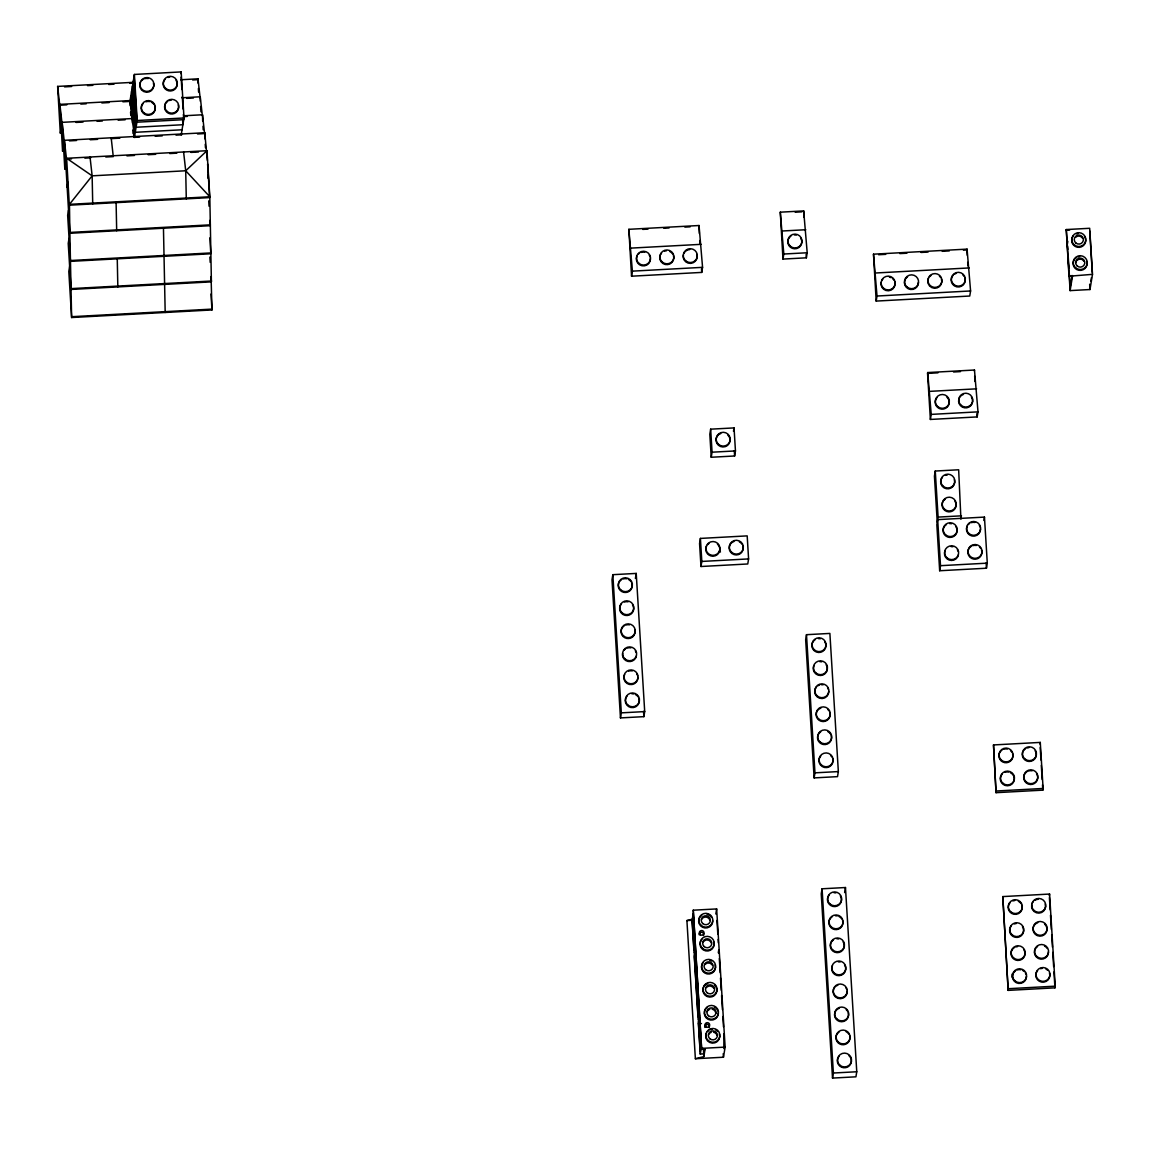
<?xml version="1.0" encoding="UTF-8"?>
<svg xmlns="http://www.w3.org/2000/svg" width="1150" height="1150" viewBox="0 0 1150 1150"><rect width="100%" height="100%" fill="white"/><g stroke="black" fill="none" stroke-linecap="round" stroke-linejoin="round"><path stroke-width="1.5" d="M133.558 82.311L57.644 86.408L60.318 133.314L61.166 128.254M65.665 164.191L64.817 169.251L62.143 122.346L132.308 118.551L132.178 119.399L130.065 100.582L59.886 104.377L62.574 151.282L63.408 146.222M211.068 276.546L211.974 309.954L71.616 317.529L69.891 233.278L64.386 140.314L204.743 132.739L207.388 160.411M71.516 158.858L66.499 159.131L66.642 158.283L206.986 150.708L209.818 196.765L211.399 281.865L71.041 289.441L68.224 243.397L69.058 238.338M67.074 187.22L67.907 182.16M68.483 210.249L67.649 215.309L70.466 261.366L210.824 253.776L209.846 237.834M89.887 157.866L90.031 157.032L92.144 175.835L69.46 204.341L69.891 233.278L210.249 225.688L209.918 220.369M69.632 266.426L68.799 271.472L71.616 317.529M92.719 203.924L92.144 175.835L66.642 158.283L69.316 205.189L209.674 197.599L207.604 163.947M111.032 138.632L111.176 137.784L113.275 156.601L105.786 157.004M181.211 134.838L184 117.976L181.168 71.918L134.392 74.448L129.921 101.43L130.194 105.8M116.682 230.748L116.107 202.659M132.308 118.551L134.421 137.368L137.209 120.506L134.392 74.448M117.832 286.925L117.257 258.836M180.895 73.614L181.168 71.918M198.073 83.203L197.987 78.818L180.665 79.767M200.316 101.186L200.244 96.787L181.858 97.793M165.183 312.469L163.458 228.217M186.286 198.864L185.711 170.775L183.597 151.972M202.673 120.923L202.486 114.77L184.115 115.762M204.743 132.739L204.93 138.891M206.842 151.541L206.986 150.708L185.711 170.775L92.144 175.835M207.704 177.948L208.265 174.57M628.863 229.31L631.551 276.201L701.73 272.406L702.564 267.346L699.042 225.515L628.863 229.31L632.385 271.141L631.551 276.201M612.835 574.684L612.001 579.744L620.468 717.916L643.871 716.651L644.704 711.591L636.223 573.419L612.835 574.684L621.316 712.856L620.468 717.916M635.389 578.479L636.223 573.419M699.042 225.515L699.329 233.436M710.657 429.166L709.809 434.226L711.232 457.254L734.62 455.989L735.454 450.929L734.045 427.915L710.657 429.166L712.066 452.194L711.232 457.254M700.408 538.416L699.559 543.476L700.982 566.504L747.759 563.974L748.592 558.914L747.184 535.886L700.408 538.416L701.816 561.444L700.982 566.504M733.484 431.279L734.045 427.915M780.289 212.175L782.977 259.081L806.366 257.816L807.199 252.756L803.678 210.91L780.289 212.175L783.811 254.021L782.977 259.081M803.678 210.91L803.864 217.062M695.376 1058.733L723.451 1057.224L725.133 1047.104L716.651 908.931L693.263 910.196L701.629 1049.001L705.137 1048.814L703.843 1056.606L695.376 1058.733L686.909 920.561L693.68 918.864M693.191 913.761L692.07 920.503L694.054 952.746L695.175 946.004M695.304 948.304L694.197 955.046L698.151 1019.533L699.272 1012.791M715.817 913.991L716.651 908.931M699.401 1015.091L698.294 1021.833L700.264 1054.076L703.771 1053.874L704.619 1048.829M698.496 1023.716L699.473 1017.807L701.169 1045.451L700.192 1051.344L698.496 1023.716L701.428 1023.557M700.264 1054.076L701.385 1047.334M701.629 1049.001L693.263 910.196M718.29 952.717L718.779 949.771L718.994 953.292M723.839 1048.613L723.925 1033.821M806.495 634.685L805.661 639.731L814.128 777.903L837.516 776.638L838.35 771.578L829.883 633.42L806.495 634.685L814.962 772.843L814.128 777.903M873.497 254.179L876.185 301.084L969.752 296.024L970.586 290.964L967.064 249.119L873.497 254.179L877.019 296.024L876.185 301.084M822.077 888.792L821.244 893.852L832.528 1078.082L855.931 1076.817L856.764 1071.757L845.466 887.527L822.077 888.792L833.376 1073.022L832.528 1078.082M927.561 373.391L927.705 372.557L974.481 370.027L978.003 411.858L977.169 416.918L930.379 419.448L927.561 373.391L937.954 372.83M844.632 892.587L845.466 887.527M930.379 419.448L931.227 414.388L927.705 372.557M967.251 255.286L967.064 249.119M960.926 519.211L958.654 469.775L935.266 471.04L934.432 476.1L937.25 522.158M935.266 471.04L938.098 517.098L936.833 524.688L939.665 570.745L986.441 568.215L987.289 563.155L984.458 517.098L937.681 519.628L940.499 565.685L939.665 570.745M974.337 370.861L974.481 370.027M983.897 520.476L984.458 517.098M1070.104 290.605L1072.519 276.058L1068.997 276.244L1066.28 229.554L1089.682 228.289L1092.5 274.347L1089.984 289.527L1070.104 290.605L1066.28 229.554M1067.286 244.548L1067.818 241.313M1068.997 276.244L1092.5 274.347M1076.041 237.144L1076.127 236.886A4.571 4.499 9.4 0 1 1077.205 236.382M993.499 744.941L996.044 792.681L1042.82 790.151L1043.108 788.469L1040.276 742.411L993.499 744.941L996.044 792.681M1072.087 275.454L1070.118 287.371L1069.27 273.556M1077.449 260.173L1077.55 259.914A4.571 4.499 9.4 0 1 1080.971 259.282M1090.861 281.103L1091.436 277.653M1002.8 896.583L1008.162 990.38L1054.953 987.85L1055.226 986.168L1049.576 894.053L1002.8 896.583L1008.162 990.38M1040.003 744.107L1040.276 742.411M1049.303 895.735L1049.576 894.053M64.558 86.868L71.616 86.494M87.515 85.632L92.805 85.344M108.704 84.482L113.994 84.194M129.878 83.346L133.414 83.145M192.654 79.954L197.857 79.666M66.815 104.837L59.743 105.225L57.644 86.408M80.802 104.089L86.236 103.788M101.861 102.954L109.178 102.551M122.906 101.804L130.367 101.401M186.731 98.354L193.416 97.994M76.029 122.432L83.059 122.058M97.089 121.296L102.35 121.009M118.134 120.161L125.163 119.772M183.971 116.596L187.306 116.423M137.209 120.506L184 117.976M182.045 129.778L135.254 132.308L132.437 86.25M69.446 140.875L76.532 140.501M90.246 139.754L97.577 139.366M111.622 138.604L119.859 138.158M133.989 137.396L139.624 137.094M155.164 136.246L162.236 135.873M176.007 135.125L181.643 134.823M197.541 133.961L204.599 133.572L202.486 114.77M84.884 158.139L90.749 157.823M126.96 155.868L134.464 155.466M148.149 154.718L155.653 154.316M169.769 153.554L176.841 153.166M190.958 152.404L198.49 152.001M69.46 204.341L209.818 196.765L185.711 170.775M70.035 232.429L210.393 224.839M795.196 212.204L801.866 211.844M642.764 229.396L648.025 229.109M663.809 228.246L669.07 227.973M684.868 227.111L690.129 226.823M70.61 260.518L210.967 252.928M782.402 230.992L805.791 229.727M630.976 248.112L701.155 244.332M1066.179 230.187L1069.687 230M71.185 288.607L211.542 281.017M783.811 254.021L807.199 252.756M878.658 254.739L885.716 254.351M899.846 253.589L906.904 253.216M921.035 252.454L928.093 252.066M942.209 251.304L949.282 250.916M963.398 250.154L966.934 249.967M632.385 271.141L702.564 267.346M875.61 272.996L969.177 267.936M71.76 316.696L212.118 309.106M877.019 296.024L970.586 290.964M953.551 371.982L960.48 371.608M929.804 391.359L976.594 388.829M931.227 414.388L978.003 411.858M712.066 452.194L735.454 450.929M938.098 517.098L961.486 515.832M701.816 561.444L748.592 558.914M940.499 565.685L987.289 563.155M621.316 712.856L644.704 711.591M814.962 772.843L838.35 771.578M996.317 790.999L1043.108 788.469M686.909 920.561L691.826 920.302M1008.449 988.698L1055.226 986.168M701.73 1048.369L725.133 1047.104M833.376 1073.022L856.764 1071.757M200.244 96.787L202.342 115.604M197.987 78.818L200.1 97.635M64.386 140.314L66.499 159.131M62.143 122.346L64.242 141.162M59.886 104.377L61.999 123.194M1089.74 231.021L1092.284 272.464M1089.668 284.208L1089.984 289.527M1067.574 245.913L1067.789 249.377M1068.206 256.277L1068.954 268.367M1040.218 747.644L1040.98 760.049M1041.311 765.354L1042.173 779.527M1042.504 784.846L1042.82 790.151M1049.404 897.518L1050.166 909.909M1050.496 915.227L1051.359 929.401M1051.689 934.706L1052.451 947.111M1052.782 952.43L1053.644 966.589M1053.975 971.908L1054.953 987.85M1012.057 974.151L1012.273 977.658M967.696 262.373L967.912 265.909M974.668 376.179L974.999 381.498M976.954 413.382L977.169 416.918M986.125 562.896L986.441 568.215M806.15 254.265L806.366 257.816M734.289 450.685L734.62 455.989M699.775 240.522L699.991 244.073M701.5 268.87L701.73 272.406M716.967 920.402L717.816 934.217M718.146 939.406L718.348 942.856M719.311 958.568L720.173 972.656M720.504 977.946L721.251 990.265M721.582 995.555L722.444 1009.643M722.876 1016.542L723.508 1026.907M723.235 1053.673L723.451 1057.224M700.12 932.607L700.278 935.266M705.769 1024.707L705.928 1027.367M703.441 1048.513L703.843 1056.606M643.54 711.332L643.871 716.651M205.246 144.21L205.462 147.746M208.725 200.891L209.056 206.209M203.004 126.241L203.219 129.778M200.646 106.49L200.963 111.809M209.875 257.068L210.206 262.373M198.389 88.521L198.605 92.072M210.996 294.012L211.974 309.954M181.111 77.151L181.873 89.556M182.304 96.643L183.066 109.034M183.396 114.353L183.713 119.672L136.936 122.202L134.119 76.144M182.663 121.181L182.879 124.732L136.103 127.247L133.271 81.204M131.603 91.31L134.421 137.368M130.769 96.37L132.394 122.949M132.825 130.022L133.041 133.572M130.583 112.053L130.798 115.604M954.946 501.17A7.029 6.914 9.4 0 1 952.962 510.744A7.029 6.914 9.4 0 1 943.216 508.731A7.029 6.914 9.4 0 1 945.214 499.158M954.342 479.766A7.029 6.914 9.4 0 1 946.263 488.692A7.029 6.914 9.4 0 1 942.411 477.308M945.444 475.353A7.029 6.914 9.4 0 1 947.241 475.022M696.828 254.322A7.029 6.914 9.4 0 1 690.589 263.379A7.029 6.914 9.4 0 1 683.273 255.056M683.876 253.345A7.029 6.914 9.4 0 1 689.741 249.564M673.44 255.588A7.029 6.914 9.4 0 1 665.361 264.5A7.029 6.914 9.4 0 1 661.509 253.115M664.542 251.16A7.029 6.914 9.4 0 1 666.339 250.829M669.904 251.562A7.029 6.914 9.4 0 1 672.635 253.949M650.397 258.621A7.029 6.914 9.4 0 1 641.973 265.765A7.029 6.914 9.4 0 1 637.086 255.875M638.121 254.38A7.029 6.914 9.4 0 1 639.501 253.201M641.154 252.425A7.029 6.914 9.4 0 1 644.776 252.224M649.247 255.214A7.029 6.914 9.4 0 1 650.052 256.853M971.462 397.196A7.029 6.914 9.4 0 1 968.947 407.086A7.029 6.914 9.4 0 1 959.158 403.693A7.029 6.914 9.4 0 1 963.384 394.407M946.867 397.095A7.029 6.914 9.4 0 1 947.471 406.856A7.029 6.914 9.4 0 1 937.552 407.402A7.029 6.914 9.4 0 1 936.948 397.627M153.468 83.174A7.029 6.914 9.4 0 1 146.294 92.23A7.029 6.914 9.4 0 1 140.501 82.211M141.536 80.716A7.029 6.914 9.4 0 1 142.916 79.537M144.569 78.761A7.029 6.914 9.4 0 1 148.206 78.559M178.264 104.938A7.029 6.914 9.4 0 1 174.397 113.462A7.029 6.914 9.4 0 1 165.413 110.357A7.029 6.914 9.4 0 1 167.728 101.301M169.366 100.524A7.029 6.914 9.4 0 1 171.178 100.194M176.051 80.284A7.029 6.914 9.4 0 1 174.556 89.513A7.029 6.914 9.4 0 1 165.083 88.809A7.029 6.914 9.4 0 1 164.924 79.451M167.958 77.496A7.029 6.914 9.4 0 1 169.754 77.165M154.876 106.202A7.029 6.914 9.4 0 1 146.798 115.129A7.029 6.914 9.4 0 1 142.945 103.744M145.978 101.789A7.029 6.914 9.4 0 1 149.615 101.588M151.34 102.192A7.029 6.914 9.4 0 1 154.071 104.578M800.673 238.093A7.029 6.914 9.4 0 1 798.675 247.667A7.029 6.914 9.4 0 1 788.943 245.654A7.029 6.914 9.4 0 1 790.927 236.081M794.377 234.959A7.029 6.914 9.4 0 1 796.217 235.103M1084.551 236.656A7.029 6.914 9.4 0 1 1083.056 245.884A7.029 6.914 9.4 0 1 1073.582 245.166A7.029 6.914 9.4 0 1 1073.424 235.822M1076.457 233.867A7.029 6.914 9.4 0 1 1078.269 233.536M1086.764 261.309A7.029 6.914 9.4 0 1 1082.898 269.833A7.029 6.914 9.4 0 1 1073.913 266.728A7.029 6.914 9.4 0 1 1076.227 257.672M1077.866 256.896A7.029 6.914 9.4 0 1 1079.678 256.565M1082.107 259.67A4.571 4.499 9.4 0 1 1083.875 261.223M1078.369 236.167A4.571 4.499 9.4 0 1 1079.562 236.253M1080.698 236.641A4.571 4.499 9.4 0 1 1082.466 238.194M1075.552 262.962A4.571 4.499 9.4 0 1 1076.601 260.892M638.969 698.553A7.029 6.914 9.4 0 1 630.89 707.48A7.029 6.914 9.4 0 1 627.038 696.095M631.882 693.795A7.029 6.914 9.4 0 1 633.707 693.939M635.447 694.543A7.029 6.914 9.4 0 1 638.164 696.929M637.905 677.307A7.029 6.914 9.4 0 1 629.481 684.451A7.029 6.914 9.4 0 1 624.594 674.561M628.662 671.111A7.029 6.914 9.4 0 1 632.299 670.91M636.755 673.9A7.029 6.914 9.4 0 1 637.56 675.524M636.367 656.075A7.029 6.914 9.4 0 1 628.072 661.423A7.029 6.914 9.4 0 1 622.596 653.229M624.22 650.038A7.029 6.914 9.4 0 1 625.6 648.859M627.253 648.082A7.029 6.914 9.4 0 1 630.89 647.881M635.346 650.871A7.029 6.914 9.4 0 1 636.151 652.496M631.911 583.409A7.029 6.914 9.4 0 1 628.044 591.934A7.029 6.914 9.4 0 1 619.059 588.829A7.029 6.914 9.4 0 1 621.359 579.773M623.012 578.996A7.029 6.914 9.4 0 1 626.649 578.795M628.389 579.399A7.029 6.914 9.4 0 1 631.106 581.785M632.514 604.814A7.029 6.914 9.4 0 1 631.019 614.043A7.029 6.914 9.4 0 1 621.546 613.324A7.029 6.914 9.4 0 1 621.388 603.98M624.421 602.025A7.029 6.914 9.4 0 1 628.058 601.824M634.728 629.467A7.029 6.914 9.4 0 1 630.861 637.991A7.029 6.914 9.4 0 1 621.877 634.886A7.029 6.914 9.4 0 1 624.191 625.83M625.844 625.054A7.029 6.914 9.4 0 1 629.467 624.852M894.686 281.721A7.029 6.914 9.4 0 1 888.432 290.777A7.029 6.914 9.4 0 1 881.13 282.454M881.719 280.744A7.029 6.914 9.4 0 1 882.754 279.263M889.424 277.107A7.029 6.914 9.4 0 1 891.149 277.711M892.673 278.717A7.029 6.914 9.4 0 1 893.881 280.097M918.419 282.239A7.029 6.914 9.4 0 1 908.27 288.779A7.029 6.914 9.4 0 1 907.537 276.819M964.864 277.926A7.029 6.914 9.4 0 1 956.786 286.853A7.029 6.914 9.4 0 1 952.933 275.468M954.313 274.289A7.029 6.914 9.4 0 1 955.966 273.513M962.852 274.936A7.029 6.914 9.4 0 1 964.059 276.302M941.462 279.191A7.029 6.914 9.4 0 1 934.303 288.248A7.029 6.914 9.4 0 1 928.51 278.228M929.531 276.733A7.029 6.914 9.4 0 1 930.925 275.554M939.464 276.201A7.029 6.914 9.4 0 1 940.657 277.567M1012.575 753.667A7.029 6.914 9.4 0 1 1008.694 762.191A7.029 6.914 9.4 0 1 999.724 759.086A7.029 6.914 9.4 0 1 1002.024 750.03M1003.677 749.254A7.029 6.914 9.4 0 1 1007.314 749.053M1010.562 750.677A7.029 6.914 9.4 0 1 1011.77 752.042M1036.567 773.806A7.029 6.914 9.4 0 1 1034.583 783.38A7.029 6.914 9.4 0 1 1024.837 781.367A7.029 6.914 9.4 0 1 1026.835 771.794M1028.474 771.018A7.029 6.914 9.4 0 1 1032.111 770.816M1035.158 750.777A7.029 6.914 9.4 0 1 1033.16 760.351A7.029 6.914 9.4 0 1 1023.428 758.339A7.029 6.914 9.4 0 1 1025.412 748.765M1027.065 747.989A7.029 6.914 9.4 0 1 1028.862 747.658M1010.447 772.685A7.029 6.914 9.4 0 1 1013.308 782.503A7.029 6.914 9.4 0 1 1003.131 784.386A7.029 6.914 9.4 0 1 1002.053 774.238M1005.086 772.283A7.029 6.914 9.4 0 1 1008.723 772.081M958.381 554.961A7.029 6.914 9.4 0 1 949.196 560.064A7.029 6.914 9.4 0 1 945.199 550.419M951.064 546.624A7.029 6.914 9.4 0 1 952.89 546.768M957.361 549.758A7.029 6.914 9.4 0 1 958.151 551.382M955.938 526.729A7.029 6.914 9.4 0 1 953.954 536.303A7.029 6.914 9.4 0 1 944.208 534.29A7.029 6.914 9.4 0 1 946.206 524.716M949.656 523.609A7.029 6.914 9.4 0 1 951.481 523.739M981.554 550.117A7.029 6.914 9.4 0 1 977.673 558.641A7.029 6.914 9.4 0 1 968.702 555.536A7.029 6.914 9.4 0 1 971.003 546.48M972.656 545.704A7.029 6.914 9.4 0 1 976.292 545.503M979.541 547.127A7.029 6.914 9.4 0 1 980.749 548.492M980.49 528.871A7.029 6.914 9.4 0 1 972.066 536.015A7.029 6.914 9.4 0 1 967.179 526.125M968.214 524.63A7.029 6.914 9.4 0 1 969.594 523.451M971.247 522.675A7.029 6.914 9.4 0 1 974.869 522.474M979.34 525.464A7.029 6.914 9.4 0 1 980.131 527.088M832.629 758.54A7.029 6.914 9.4 0 1 824.55 767.467A7.029 6.914 9.4 0 1 820.697 756.082M830.616 755.55A7.029 6.914 9.4 0 1 831.824 756.916M831.206 735.511A7.029 6.914 9.4 0 1 827.339 744.036A7.029 6.914 9.4 0 1 818.354 740.931A7.029 6.914 9.4 0 1 820.669 731.874M827.684 731.501A7.029 6.914 9.4 0 1 830.401 733.887M829.797 712.497A7.029 6.914 9.4 0 1 825.355 721.223A7.029 6.914 9.4 0 1 816.457 716.795A7.029 6.914 9.4 0 1 820.899 708.069M827.799 709.492A7.029 6.914 9.4 0 1 828.992 710.858M824.766 641.772A7.029 6.914 9.4 0 1 822.768 651.36A7.029 6.914 9.4 0 1 813.021 649.348A7.029 6.914 9.4 0 1 815.019 639.774M818.469 638.652A7.029 6.914 9.4 0 1 820.295 638.796M826.174 664.801A7.029 6.914 9.4 0 1 820.726 675.496A7.029 6.914 9.4 0 1 814.013 665.462M819.878 661.681A7.029 6.914 9.4 0 1 821.718 661.811M828.733 691.236A7.029 6.914 9.4 0 1 819.418 698.151A7.029 6.914 9.4 0 1 816.457 686.996M817.837 685.817A7.029 6.914 9.4 0 1 819.49 685.041M821.301 684.71A7.029 6.914 9.4 0 1 823.127 684.839M827.583 687.829A7.029 6.914 9.4 0 1 828.388 689.468M727.72 434.901A7.029 6.914 9.4 0 1 727.433 445.496A7.029 6.914 9.4 0 1 716.867 443.325A7.029 6.914 9.4 0 1 720.834 433.478M715.156 964.979A7.029 6.914 9.4 0 1 707.077 973.906A7.029 6.914 9.4 0 1 703.225 962.521M709.895 960.365A7.029 6.914 9.4 0 1 711.634 960.969M714.567 985.004A7.029 6.914 9.4 0 1 714.265 995.598A7.029 6.914 9.4 0 1 703.714 993.428A7.029 6.914 9.4 0 1 707.681 983.581M712.684 920.704A7.029 6.914 9.4 0 1 702.521 927.245A7.029 6.914 9.4 0 1 701.788 915.285M707.077 914.307A7.029 6.914 9.4 0 1 711.534 917.298M719.397 1034.066A7.029 6.914 9.4 0 1 712.224 1043.122A7.029 6.914 9.4 0 1 706.431 1033.088M707.466 1031.608A7.029 6.914 9.4 0 1 708.846 1030.429M710.499 1029.638A7.029 6.914 9.4 0 1 712.296 1029.307M715.861 1030.041A7.029 6.914 9.4 0 1 717.384 1031.061M718.333 1012.805A7.029 6.914 9.4 0 1 708.17 1019.36A7.029 6.914 9.4 0 1 707.437 1007.4M714.452 1007.012A7.029 6.914 9.4 0 1 717.974 1011.037M713.747 941.951A7.029 6.914 9.4 0 1 705.669 950.878A7.029 6.914 9.4 0 1 701.816 939.492M704.835 1027.367A2.343 2.3 9.4 0 1 707.221 1024.348A2.343 2.3 9.4 0 1 709.162 1027.683M699.071 934.663A2.343 2.3 9.4 0 1 701.888 932.276A2.343 2.3 9.4 0 1 703.512 935.568M707.149 1011.583A4.571 4.499 9.4 0 1 709.794 1009.341M712.152 1009.211A4.571 4.499 9.4 0 1 715.803 1013.366M701.5 919.468A4.571 4.499 9.4 0 1 709.924 920.101M708.572 1034.612A4.571 4.499 9.4 0 1 711.203 1032.369M713.575 1032.24A4.571 4.499 9.4 0 1 716.982 1035.244M702.923 942.497A4.571 4.499 9.4 0 1 705.554 940.254M706.732 940.039A4.571 4.499 9.4 0 1 707.926 940.125M709.047 940.513A4.571 4.499 9.4 0 1 711.347 943.129M706.416 987.577A4.571 4.499 9.4 0 1 709.55 986.096M710.743 986.182A4.571 4.499 9.4 0 1 713.647 988.123M704.993 964.548A4.571 4.499 9.4 0 1 706.977 963.283M708.141 963.068A4.571 4.499 9.4 0 1 709.334 963.154M710.456 963.542A4.571 4.499 9.4 0 1 712.224 965.094M842.562 920.546A7.029 6.914 9.4 0 1 838.681 929.071A7.029 6.914 9.4 0 1 829.711 925.966A7.029 6.914 9.4 0 1 832.011 916.909M835.461 915.788A7.029 6.914 9.4 0 1 837.301 915.932M839.026 916.536A7.029 6.914 9.4 0 1 841.757 918.922M840.348 895.893A7.029 6.914 9.4 0 1 838.853 905.122A7.029 6.914 9.4 0 1 829.38 904.403A7.029 6.914 9.4 0 1 829.222 895.059M834.052 892.759A7.029 6.914 9.4 0 1 835.878 892.903M843.166 941.951A7.029 6.914 9.4 0 1 841.182 951.524A7.029 6.914 9.4 0 1 831.436 949.512A7.029 6.914 9.4 0 1 833.419 939.938M836.884 938.817A7.029 6.914 9.4 0 1 838.709 938.961M844.574 964.979A7.029 6.914 9.4 0 1 839.141 975.674A7.029 6.914 9.4 0 1 832.428 965.626M838.292 961.846A7.029 6.914 9.4 0 1 840.118 961.989M849.62 1035.69A7.029 6.914 9.4 0 1 845.753 1044.2A7.029 6.914 9.4 0 1 836.769 1041.109A7.029 6.914 9.4 0 1 839.069 1032.053M846.098 1031.665A7.029 6.914 9.4 0 1 848.815 1034.066M848.211 1012.661A7.029 6.914 9.4 0 1 843.769 1021.387A7.029 6.914 9.4 0 1 834.871 1016.974A7.029 6.914 9.4 0 1 839.313 1008.234M846.199 1009.657A7.029 6.914 9.4 0 1 847.406 1011.037M847.148 991.401A7.029 6.914 9.4 0 1 837.833 998.315A7.029 6.914 9.4 0 1 834.857 987.174M836.251 985.996A7.029 6.914 9.4 0 1 837.904 985.205M845.997 988.008A7.029 6.914 9.4 0 1 846.788 989.633M849.031 1055.714A7.029 6.914 9.4 0 1 849.62 1065.489A7.029 6.914 9.4 0 1 839.701 1066.021A7.029 6.914 9.4 0 1 839.098 1056.261M742.871 545.876A7.029 6.914 9.4 0 1 738.415 554.602A7.029 6.914 9.4 0 1 729.531 550.189A7.029 6.914 9.4 0 1 733.973 541.463M739.335 541.866A7.029 6.914 9.4 0 1 742.066 544.252M717.471 544.151A7.029 6.914 9.4 0 1 718.448 553.452A7.029 6.914 9.4 0 1 709.133 555.177A7.029 6.914 9.4 0 1 706.517 546.178M707.538 544.683A7.029 6.914 9.4 0 1 708.932 543.504M720.446 552.029A4.686 4.614 9.4 0 1 719.799 550.562M1045.264 904.044A7.029 6.914 9.4 0 1 1039.011 913.114A7.029 6.914 9.4 0 1 1031.708 904.777M1032.297 903.081A7.029 6.914 9.4 0 1 1033.332 901.586M1034.712 900.407A7.029 6.914 9.4 0 1 1038.163 899.286M1049.49 973.13A7.029 6.914 9.4 0 1 1041.426 982.057A7.029 6.914 9.4 0 1 1037.559 970.672M1040.606 968.717A7.029 6.914 9.4 0 1 1042.403 968.372M1045.968 969.119A7.029 6.914 9.4 0 1 1047.492 970.126M1044.66 924.083A7.029 6.914 9.4 0 1 1044.372 934.677A7.029 6.914 9.4 0 1 1033.821 932.492A7.029 6.914 9.4 0 1 1037.774 922.659M1048.426 951.884A7.029 6.914 9.4 0 1 1038.277 958.424A7.029 6.914 9.4 0 1 1037.544 946.464M1044.559 946.091A7.029 6.914 9.4 0 1 1047.276 948.477M1026.447 976.163A7.029 6.914 9.4 0 1 1016.298 982.718A7.029 6.914 9.4 0 1 1015.565 970.758M1017.204 969.967A7.029 6.914 9.4 0 1 1020.841 969.781M1022.58 970.37A7.029 6.914 9.4 0 1 1024.104 971.391M1025.297 972.771A7.029 6.914 9.4 0 1 1026.102 974.395M1023.888 949.742A7.029 6.914 9.4 0 1 1021.904 959.316A7.029 6.914 9.4 0 1 1012.158 957.303A7.029 6.914 9.4 0 1 1014.142 947.729M1015.795 946.953A7.029 6.914 9.4 0 1 1017.606 946.608M1022.479 926.713A7.029 6.914 9.4 0 1 1020.984 935.942A7.029 6.914 9.4 0 1 1011.511 935.223A7.029 6.914 9.4 0 1 1011.353 925.879M1014.386 923.924A7.029 6.914 9.4 0 1 1016.183 923.579M1021.861 905.309A7.029 6.914 9.4 0 1 1013.797 914.236A7.029 6.914 9.4 0 1 1009.93 902.851M1012.977 900.896A7.029 6.914 9.4 0 1 1014.774 900.551M1018.339 901.298A7.029 6.914 9.4 0 1 1021.071 903.684M693.263 916.492L692.286 922.386L693.982 950.029L694.959 944.121L693.263 916.492M695.376 951.036L694.413 956.929L698.079 1016.801L699.056 1010.908L695.376 951.036M943.144 486.234A7.029 6.914 9.4 0 0 954.701 482.511A7.029 6.914 9.4 0 0 945.587 474.504A7.029 6.914 9.4 0 0 943.144 486.234M944.567 509.263A7.029 6.914 9.4 0 0 956.11 505.526A7.029 6.914 9.4 0 0 946.996 497.533A7.029 6.914 9.4 0 0 944.567 509.263M685.63 260.777A7.029 6.914 9.4 0 0 697.188 257.054A7.029 6.914 9.4 0 0 688.074 249.047A7.029 6.914 9.4 0 0 685.63 260.777M662.242 262.042A7.029 6.914 9.4 0 0 673.799 258.319A7.029 6.914 9.4 0 0 664.686 250.312A7.029 6.914 9.4 0 0 662.242 262.042M638.854 263.307A7.029 6.914 9.4 0 0 650.397 259.584A7.029 6.914 9.4 0 0 641.298 251.577A7.029 6.914 9.4 0 0 638.854 263.307M961.084 405.289A7.029 6.914 9.4 0 0 972.627 401.566A7.029 6.914 9.4 0 0 963.513 393.559A7.029 6.914 9.4 0 0 961.084 405.289M937.681 406.554A7.029 6.914 9.4 0 0 949.239 402.816A7.029 6.914 9.4 0 0 940.125 394.824A7.029 6.914 9.4 0 0 937.681 406.554M142.269 89.642A7.029 6.914 9.4 0 0 153.827 85.919A7.029 6.914 9.4 0 0 144.713 77.913A7.029 6.914 9.4 0 0 142.269 89.642M167.081 111.406A7.029 6.914 9.4 0 0 178.624 107.683A7.029 6.914 9.4 0 0 169.51 99.676A7.029 6.914 9.4 0 0 167.081 111.406M165.657 88.377A7.029 6.914 9.4 0 0 177.215 84.654A7.029 6.914 9.4 0 0 168.101 76.647A7.029 6.914 9.4 0 0 165.657 88.377M143.678 112.671A7.029 6.914 9.4 0 0 155.236 108.948A7.029 6.914 9.4 0 0 146.122 100.941A7.029 6.914 9.4 0 0 143.678 112.671M790.28 246.186A7.029 6.914 9.4 0 0 801.837 242.449A7.029 6.914 9.4 0 0 792.724 234.456A7.029 6.914 9.4 0 0 790.28 246.186M1074.158 244.749A7.029 6.914 9.4 0 0 1085.715 241.011A7.029 6.914 9.4 0 0 1076.601 233.019A7.029 6.914 9.4 0 0 1074.158 244.749M1075.581 267.777A7.029 6.914 9.4 0 0 1087.124 264.04A7.029 6.914 9.4 0 0 1078.01 256.048A7.029 6.914 9.4 0 0 1075.581 267.777M1077.205 265.981A4.571 4.499 9.4 0 0 1084.709 263.551A4.571 4.499 9.4 0 0 1078.786 258.348A4.571 4.499 9.4 0 0 1077.205 265.981M1075.796 242.952A4.571 4.499 9.4 0 0 1083.3 240.522A4.571 4.499 9.4 0 0 1077.378 235.319A4.571 4.499 9.4 0 0 1075.796 242.952M627.785 705.022A7.029 6.914 9.4 0 0 639.328 701.284A7.029 6.914 9.4 0 0 630.214 693.292A7.029 6.914 9.4 0 0 627.785 705.022M626.362 681.993A7.029 6.914 9.4 0 0 637.919 678.256A7.029 6.914 9.4 0 0 628.806 670.263A7.029 6.914 9.4 0 0 626.362 681.993M624.953 658.964A7.029 6.914 9.4 0 0 636.511 655.227A7.029 6.914 9.4 0 0 627.397 647.234A7.029 6.914 9.4 0 0 624.953 658.964M623.544 635.936A7.029 6.914 9.4 0 0 635.087 632.198A7.029 6.914 9.4 0 0 625.974 624.206A7.029 6.914 9.4 0 0 623.544 635.936M620.712 589.878A7.029 6.914 9.4 0 0 632.27 586.155A7.029 6.914 9.4 0 0 623.156 578.148A7.029 6.914 9.4 0 0 620.712 589.878M622.136 612.907A7.029 6.914 9.4 0 0 633.679 609.169A7.029 6.914 9.4 0 0 624.565 601.177A7.029 6.914 9.4 0 0 622.136 612.907M883.488 288.19A7.029 6.914 9.4 0 0 895.045 284.452A7.029 6.914 9.4 0 0 885.931 276.46A7.029 6.914 9.4 0 0 883.488 288.19M906.89 286.925A7.029 6.914 9.4 0 0 918.433 283.188A7.029 6.914 9.4 0 0 909.319 275.195A7.029 6.914 9.4 0 0 906.89 286.925M930.278 285.66A7.029 6.914 9.4 0 0 941.821 281.923A7.029 6.914 9.4 0 0 932.708 273.93A7.029 6.914 9.4 0 0 930.278 285.66M953.666 284.395A7.029 6.914 9.4 0 0 965.224 280.658A7.029 6.914 9.4 0 0 956.11 272.665A7.029 6.914 9.4 0 0 953.666 284.395M1001.377 760.136A7.029 6.914 9.4 0 0 1012.934 756.398A7.029 6.914 9.4 0 0 1003.821 748.406A7.029 6.914 9.4 0 0 1001.377 760.136M1026.174 781.899A7.029 6.914 9.4 0 0 1037.731 778.162A7.029 6.914 9.4 0 0 1028.617 770.169A7.029 6.914 9.4 0 0 1026.174 781.899M1024.765 758.871A7.029 6.914 9.4 0 0 1036.322 755.133A7.029 6.914 9.4 0 0 1027.209 747.141A7.029 6.914 9.4 0 0 1024.765 758.871M1002.786 783.164A7.029 6.914 9.4 0 0 1014.343 779.427A7.029 6.914 9.4 0 0 1005.229 771.434A7.029 6.914 9.4 0 0 1002.786 783.164M945.559 534.822A7.029 6.914 9.4 0 0 957.102 531.084A7.029 6.914 9.4 0 0 947.988 523.092A7.029 6.914 9.4 0 0 945.559 534.822M946.967 557.851A7.029 6.914 9.4 0 0 958.511 554.113A7.029 6.914 9.4 0 0 949.397 546.121A7.029 6.914 9.4 0 0 946.967 557.851M968.947 533.557A7.029 6.914 9.4 0 0 980.49 529.819A7.029 6.914 9.4 0 0 971.376 521.827A7.029 6.914 9.4 0 0 968.947 533.557M970.356 556.586A7.029 6.914 9.4 0 0 981.913 552.848A7.029 6.914 9.4 0 0 972.799 544.856A7.029 6.914 9.4 0 0 970.356 556.586M821.431 765.009A7.029 6.914 9.4 0 0 832.988 761.286A7.029 6.914 9.4 0 0 823.874 753.279A7.029 6.914 9.4 0 0 821.431 765.009M820.022 741.98A7.029 6.914 9.4 0 0 831.565 738.257A7.029 6.914 9.4 0 0 822.451 730.25A7.029 6.914 9.4 0 0 820.022 741.98M818.613 718.951A7.029 6.914 9.4 0 0 830.156 715.228A7.029 6.914 9.4 0 0 821.042 707.221A7.029 6.914 9.4 0 0 818.613 718.951M817.19 695.923A7.029 6.914 9.4 0 0 828.747 692.199A7.029 6.914 9.4 0 0 819.634 684.192A7.029 6.914 9.4 0 0 817.19 695.923M814.372 649.865A7.029 6.914 9.4 0 0 825.916 646.142A7.029 6.914 9.4 0 0 816.802 638.149A7.029 6.914 9.4 0 0 814.372 649.865M815.781 672.894A7.029 6.914 9.4 0 0 827.339 669.171A7.029 6.914 9.4 0 0 818.225 661.164A7.029 6.914 9.4 0 0 815.781 672.894M718.534 444.36A7.029 6.914 9.4 0 0 730.077 440.637A7.029 6.914 9.4 0 0 720.964 432.63A7.029 6.914 9.4 0 0 718.534 444.36M703.958 971.448A7.029 6.914 9.4 0 0 715.516 967.711A7.029 6.914 9.4 0 0 706.402 959.718A7.029 6.914 9.4 0 0 703.958 971.448M705.381 994.477A7.029 6.914 9.4 0 0 716.924 990.739A7.029 6.914 9.4 0 0 707.811 982.747A7.029 6.914 9.4 0 0 705.381 994.477M701.141 925.391A7.029 6.914 9.4 0 0 712.698 921.653A7.029 6.914 9.4 0 0 703.584 913.661A7.029 6.914 9.4 0 0 701.141 925.391M707.006 992.666A4.571 4.499 9.4 0 0 714.524 990.251A4.571 4.499 9.4 0 0 708.587 985.047A4.571 4.499 9.4 0 0 707.006 992.666M705.784 1026.677A2.343 2.3 9.4 0 0 709.636 1025.426A2.343 2.3 9.4 0 0 706.603 1022.767A2.343 2.3 9.4 0 0 705.784 1026.677M700.134 934.562A2.343 2.3 9.4 0 0 703.987 933.326A2.343 2.3 9.4 0 0 700.954 930.652A2.343 2.3 9.4 0 0 700.134 934.562M706.79 1017.506A7.029 6.914 9.4 0 0 718.333 1013.768A7.029 6.914 9.4 0 0 709.219 1005.776A7.029 6.914 9.4 0 0 706.79 1017.506M708.199 1040.534A7.029 6.914 9.4 0 0 719.756 1036.797A7.029 6.914 9.4 0 0 710.643 1028.804A7.029 6.914 9.4 0 0 708.199 1040.534M709.837 1038.723A4.571 4.499 9.4 0 0 717.341 1036.294A4.571 4.499 9.4 0 0 711.419 1031.104A4.571 4.499 9.4 0 0 709.837 1038.723M708.414 1015.694A4.571 4.499 9.4 0 0 715.933 1013.265A4.571 4.499 9.4 0 0 710.01 1008.076A4.571 4.499 9.4 0 0 708.414 1015.694M705.597 969.637A4.571 4.499 9.4 0 0 713.101 967.222A4.571 4.499 9.4 0 0 707.178 962.018A4.571 4.499 9.4 0 0 705.597 969.637M702.779 923.579A4.571 4.499 9.4 0 0 710.283 921.164A4.571 4.499 9.4 0 0 704.361 915.961A4.571 4.499 9.4 0 0 702.779 923.579M702.549 948.419A7.029 6.914 9.4 0 0 714.107 944.682A7.029 6.914 9.4 0 0 704.993 936.689A7.029 6.914 9.4 0 0 702.549 948.419M704.188 946.608A4.571 4.499 9.4 0 0 711.692 944.193A4.571 4.499 9.4 0 0 705.769 938.989A4.571 4.499 9.4 0 0 704.188 946.608M829.955 903.986A7.029 6.914 9.4 0 0 841.498 900.249A7.029 6.914 9.4 0 0 832.384 892.256A7.029 6.914 9.4 0 0 829.955 903.986M831.364 927.015A7.029 6.914 9.4 0 0 842.921 923.277A7.029 6.914 9.4 0 0 833.807 915.285A7.029 6.914 9.4 0 0 831.364 927.015M834.196 973.072A7.029 6.914 9.4 0 0 845.739 969.335A7.029 6.914 9.4 0 0 836.625 961.342A7.029 6.914 9.4 0 0 834.196 973.072M839.845 1065.188A7.029 6.914 9.4 0 0 851.388 1061.45A7.029 6.914 9.4 0 0 842.274 1053.457A7.029 6.914 9.4 0 0 839.845 1065.188M832.773 950.044A7.029 6.914 9.4 0 0 844.33 946.306A7.029 6.914 9.4 0 0 835.216 938.314A7.029 6.914 9.4 0 0 832.773 950.044M838.422 1042.159A7.029 6.914 9.4 0 0 849.979 1038.421A7.029 6.914 9.4 0 0 840.866 1030.429A7.029 6.914 9.4 0 0 838.422 1042.159M837.013 1019.13A7.029 6.914 9.4 0 0 848.571 1015.393A7.029 6.914 9.4 0 0 839.457 1007.4A7.029 6.914 9.4 0 0 837.013 1019.13M835.604 996.101A7.029 6.914 9.4 0 0 847.148 992.364A7.029 6.914 9.4 0 0 838.034 984.371A7.029 6.914 9.4 0 0 835.604 996.101M708.285 553.61A7.029 6.914 9.4 0 0 719.828 549.872A7.029 6.914 9.4 0 0 710.714 541.88A7.029 6.914 9.4 0 0 708.285 553.61M731.673 552.345A7.029 6.914 9.4 0 0 743.231 548.607A7.029 6.914 9.4 0 0 734.117 540.615A7.029 6.914 9.4 0 0 731.673 552.345M1034.066 910.512A7.029 6.914 9.4 0 0 1045.623 906.775A7.029 6.914 9.4 0 0 1036.509 898.783A7.029 6.914 9.4 0 0 1034.066 910.512M1038.306 979.599A7.029 6.914 9.4 0 0 1049.849 975.861A7.029 6.914 9.4 0 0 1040.736 967.869A7.029 6.914 9.4 0 0 1038.306 979.599M1035.474 933.541A7.029 6.914 9.4 0 0 1047.032 929.804A7.029 6.914 9.4 0 0 1037.918 921.811A7.029 6.914 9.4 0 0 1035.474 933.541M1036.898 956.57A7.029 6.914 9.4 0 0 1048.441 952.833A7.029 6.914 9.4 0 0 1039.327 944.84A7.029 6.914 9.4 0 0 1036.898 956.57M1014.918 980.864A7.029 6.914 9.4 0 0 1026.461 977.126A7.029 6.914 9.4 0 0 1017.348 969.134A7.029 6.914 9.4 0 0 1014.918 980.864M1013.495 957.835A7.029 6.914 9.4 0 0 1025.053 954.098A7.029 6.914 9.4 0 0 1015.939 946.105A7.029 6.914 9.4 0 0 1013.495 957.835M1012.086 934.806A7.029 6.914 9.4 0 0 1023.644 931.069A7.029 6.914 9.4 0 0 1014.53 923.076A7.029 6.914 9.4 0 0 1012.086 934.806M1010.678 911.777A7.029 6.914 9.4 0 0 1022.221 908.04A7.029 6.914 9.4 0 0 1013.107 900.048A7.029 6.914 9.4 0 0 1010.678 911.777"/></g></svg>
